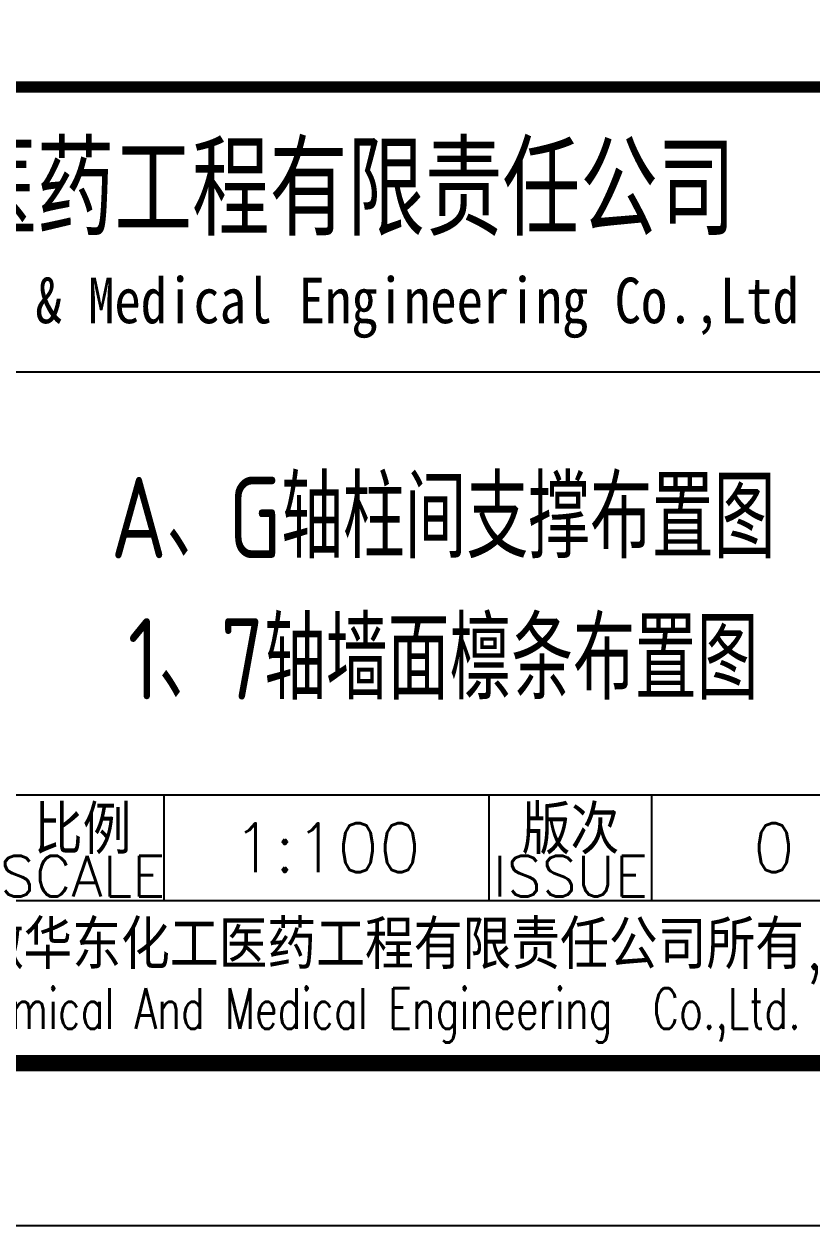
# Model space of a CAD drawing. Header units: millimetres. Extents: x 865490 to 879904, y 39442 to 44891.
# Drawn here: x 874159.5 to 874207.9, y 39450 to 39523.8 of the extents above; entities that cross this region are included whole.
import ezdxf
from ezdxf.enums import TextEntityAlignment as Align

# ---------------------------------------------------------------- set-up
doc = ezdxf.new("R2010")
doc.units = ezdxf.units.MM
doc.header["$LTSCALE"] = 1000
doc.header["$MEASUREMENT"] = 0
doc.layers.add('PUB_TEXT', color=7, linetype='Continuous')
doc.styles.add('ECEC_TQ', font='txt_l.shx', dxfattribs={"bigfont": 'hztxt_l.shx'})
doc.styles.add('ECEC_TQ_S', font='')
doc.styles.add('TS', font='tssdeng.shx', dxfattribs={"width": 0.8, "height": 2.5, "bigfont": 'tssdchn.shx'})
doc.styles.get('ECEC_TQ_S').set_extended_font_data('SimSun')

msp = doc.modelspace()

# ---------------------------------------------------------------- linework, layer by layer
for p, q in [((874103.063, 39502.455), (874213.063, 39502.455)), ((874158.063, 39476.455), (874283.063, 39476.455)), ((874168.063, 39469.955), (874168.063, 39476.455)), ((874188.063, 39469.955), (874188.063, 39476.455)), ((874198.063, 39469.955), (874198.063, 39476.455)), ((874103.063, 39469.955), (874283.063, 39469.955)), ((874103.063, 39459.955), (874283.063, 39459.955)), ((874293.063, 39449.955), (873452.063, 39449.955))]:
    msp.add_line(p, q)
at = {"color": 0, "const_width": 1}
msp.add_lwpolyline([(874283.063, 39459.955), (873477.063, 39459.955), (873477.063, 40033.955), (874283.063, 40033.955)], close=True, dxfattribs=at)
at = {"const_width": 0.7}
msp.add_lwpolyline([(874283.063, 39519.955), (874103.063, 39519.955)], dxfattribs=at)

# ---------------------------------------------------------------- texts
for s, height, style, width, p in [('安徽华东化工医药工程有限责任公司', 5, 'ECEC_TQ_S', 0.7, (874165.012, 39513.955)), ('Anhui Huadong Chemical & Medical Engineering Co.,Ltd', 2.8, 'ECEC_TQ_S', 0.85, (874165.012, 39506.455)), ('The proprietary right of this document belongs to Anhui Huadong Chemical And Medical Engineering  Co.,Ltd.  and any replication or transfer to the 3rd. side is forbidden without its permission. ', 2.5, 'ECEC_TQ', 0.72, (874193.063, 39462.955))]:
    msp.add_text(s, height=height, dxfattribs=dict(style=style, width=width)).set_placement(p, align=Align.MIDDLE)
at = {"style": 'ECEC_TQ'}
for s, height, p in [('比例', 3, (874163.063, 39474.455)), ('版次', 3, (874193.063, 39474.455)), ('SCALE', 2.5, (874163.063, 39471.455)), ('ISSUE', 2.5, (874193.063, 39471.455)), ('本文件专有权属安徽华东化工医药工程有限责任公司所有,未经许可不得复制或转让给第三方', 3, (874193.063, 39466.955))]:
    msp.add_text(s, height=height, dxfattribs=at).set_placement(p, align=Align.MIDDLE)
for tag, text, p in [('1:100', '1:100', (874178.063, 39473.205)), ('0', '0', (874205.563, 39473.205))]:
    msp.add_attdef(tag, text=text, height=3, dxfattribs=at).set_placement(p, align=Align.MIDDLE)
at = {"layer": 'PUB_TEXT', "style": 'TS', "width": 0.8}
for s, p in [('A、G轴柱间支撑布置图', (874185.229, 39493.751)), ('1、7轴墙面檩条布置图', (874185.229, 39485.078))]:
    msp.add_text(s, height=5, dxfattribs=at).set_placement(p, align=Align.MIDDLE)

doc.saveas('drawing.dxf')
